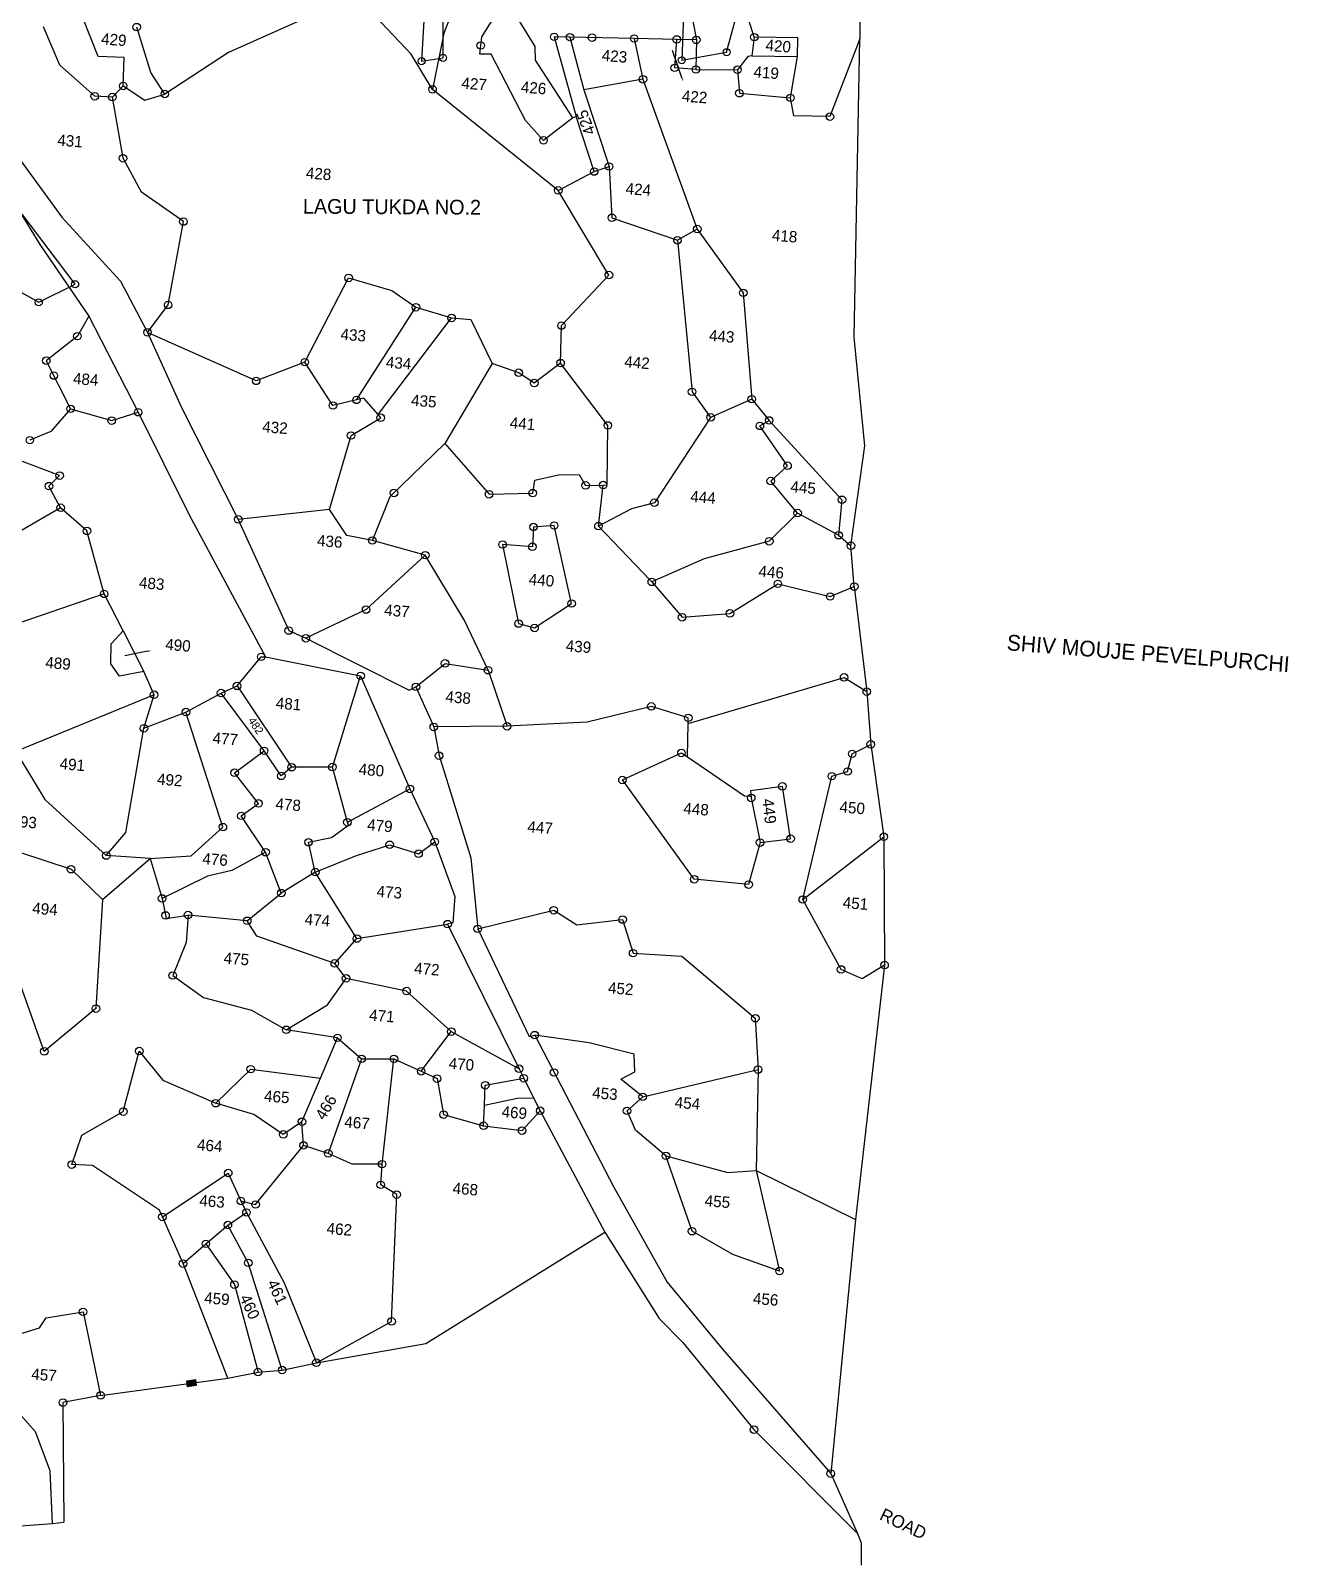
# Model space of a CAD drawing. Header units: metres. Extents: x 303309 to 305776, y 1941305 to 1944345.
# Drawn here: x 304948 to 305776, y 1941349 to 1942359 of the extents above; entities that cross this region are included whole.
import ezdxf

# ---------------------------------------------------------------- set-up
doc = ezdxf.new("R2010")
doc.units = ezdxf.units.M
for name, color, linetype in [('OFF', 1, 'Continuous'), ('POLY_PARCEL', 6, 'Continuous'), ('POLY_ROAD', 30, 'Continuous'), ('TEXT_MAPOUT', 7, 'Continuous'), ('TEXT_PARCEL', 7, 'Continuous'), ('V_BOUND_LINE', 7, 'Continuous')]:
    doc.layers.add(name, color=color, linetype=linetype)
doc.styles.add('TEXT_MAP', font='')
doc.styles.get('TEXT_MAP').set_extended_font_data('Kruti Dev 050')

msp = doc.modelspace()

# ---------------------------------------------------------------- hatches: boundary and pattern name
msp.add_hatch(color=256).paths.add_polyline_path([(305057.4, 1941467.6), (305056.8, 1941471.6), (305051.1, 1941470.8), (305051.6, 1941466.8)])

# ---------------------------------------------------------------- linework, layer by layer
for p, q in [((305051.1, 1941470.8), (305056.8, 1941471.6)), ((305056.8, 1941471.6), (305057.4, 1941467.6)), ((305051.6, 1941466.8), (305051.1, 1941470.8)), ((305057.4, 1941467.6), (305051.6, 1941466.8))]:
    msp.add_line(p, q)
for points in [[(305376.8, 1942327.8), (305370.7, 1942345.8)], [(305025.4, 1941950.6), (305010.3, 1941947.6)]]:
    msp.add_lwpolyline(points)
for centre, radius in [((305018.2, 1942361.1), 2.47), ((305244.5, 1942349), 2.47), ((305292.8, 1942354.7), 2.47), ((305303.2, 1942354.5), 2.47), ((305317.7, 1942354.2), 2.47), ((305345.4, 1942353.6), 2.47), ((305373.4, 1942353), 2.47), ((305386.3, 1942352.7), 2.47), ((305424.4, 1942354.5), 2.47), ((305205.6, 1942338.7), 2.32), ((305219.7, 1942340.9), 2.32), ((305376.7, 1942339.3), 2.32), ((305406.2, 1942344.6), 2.32), ((305351.2, 1942326.8), 2.47), ((305372.1, 1942334.3), 2.47), ((305386, 1942333.2), 2.47), ((305413.4, 1942333.1), 2.47), ((305009.3, 1942322.4), 2.47), ((305036.7, 1942317.1), 2.47), ((305212.8, 1942320.1), 2.47), ((305414.6, 1942317.6), 2.47), ((304990.6, 1942315.6), 2.47), ((305002.2, 1942315.1), 2.47), ((305448.2, 1942314.6), 2.47), ((305474.2, 1942302.2), 2.47), ((305285.8, 1942286.6), 2.47), ((305009.2, 1942274.8), 2.47), ((305319.1, 1942266.1), 2.47), ((305328.9, 1942269.4), 2.47), ((305295.5, 1942253.7), 2.47), ((305330.8, 1942235.7), 2.47), ((305048.9, 1942233.2), 2.47), ((305386.9, 1942228.3), 2.47), ((305373.9, 1942220.9), 2.47), ((305157.6, 1942196.1), 2.47), ((305328.8, 1942198), 2.47), ((304977.7, 1942192), 2.32), ((305417.2, 1942186.3), 2.47), ((304953.8, 1942180.1), 2.32), ((305038.9, 1942178.4), 2.47), ((305201.9, 1942176.8), 2.47), ((305225.3, 1942169.8), 2.47), ((304979.2, 1942157.8), 2.47), ((305025.3, 1942160.3), 2.47), ((305297.6, 1942164.8), 2.47), ((304958.7, 1942141.7), 2.47), ((305128.8, 1942140.7), 2.47), ((305297, 1942140.1), 2.47), ((304963.7, 1942131.9), 2.47), ((305096.8, 1942128.4), 2.47), ((305269.5, 1942133.8), 2.47), ((305279.7, 1942127), 2.47), ((305162.8, 1942115.9), 2.47), ((305383.5, 1942121.2), 2.47), ((305422.7, 1942116.4), 2.47), ((304974.7, 1942110), 2.47), ((305019.2, 1942107.8), 2.47), ((305147.3, 1942112.2), 2.47), ((305395.7, 1942104.4), 2.47), ((305001.8, 1942102.3), 2.47), ((305178.7, 1942104.2), 2.47), ((305328.1, 1942099.1), 2.47), ((305428.1, 1942098.8), 2.47), ((305434.2, 1942102.4), 2.47), ((304947.9, 1942089.4), 2.47), ((305159.2, 1942092.5), 2.47), ((304967.5, 1942066.1), 2.47), ((305446.3, 1942072.6), 2.47), ((304960.5, 1942059.2), 2.47), ((305187.5, 1942054.7), 2.47), ((305278.7, 1942054.6), 2.47), ((305313.5, 1942059.7), 2.47), ((305325, 1942059.9), 2.47), ((305435.2, 1942062.5), 2.47), ((304968.2, 1942045), 2.47), ((305250, 1942053.8), 2.47), ((305358.7, 1942048.3), 2.47), ((305482.1, 1942050.2), 2.47), ((305085, 1942037.3), 2.47), ((305452.9, 1942041.5), 2.47), ((304985.5, 1942029.7), 2.47), ((305279.2, 1942032.3), 2.47), ((305292.8, 1942033.3), 2.47), ((305321.9, 1942032.9), 2.47), ((305479.9, 1942026.9), 2.47), ((305173.2, 1942023.4), 2.47), ((305208, 1942013.8), 2.47), ((305258.9, 1942020.8), 2.47), ((305278.5, 1942019.3), 2.47), ((305434.3, 1942022.9), 2.47), ((305488, 1942020), 2.47), ((305357, 1941996.2), 2.47), ((305439.9, 1941994.9), 2.47), ((304996.8, 1941988.3), 2.47), ((305474.3, 1941986.6), 2.47), ((305490.2, 1941993.1), 2.47), ((305169.1, 1941978), 2.47), ((305304.3, 1941982), 2.47), ((305408.4, 1941975.5), 2.47), ((305118.2, 1941964.2), 2.47), ((305269.4, 1941968.8), 2.47), ((305279.9, 1941965.9), 2.47), ((305376.9, 1941972.9), 2.47), ((305129.5, 1941959.1), 2.47), ((305100.1, 1941946.9), 2.47), ((305165.5, 1941934.4), 2.47), ((305221, 1941942.6), 2.47), ((305249.3, 1941938.1), 2.47), ((305483.5, 1941933.4), 2.47), ((305073.7, 1941923.1), 2.47), ((305084.2, 1941927.8), 2.47), ((305201.9, 1941927.2), 2.47), ((305498.4, 1941924), 2.47), ((305029.6, 1941922), 2.47), ((305356.7, 1941914.3), 2.47), ((305050.6, 1941910.6), 2.47), ((305381, 1941906.8), 2.47), ((305023, 1941899.9), 2.47), ((305213.6, 1941900.8), 2.47), ((305261.8, 1941901.2), 2.47), ((305102, 1941885.1), 2.47), ((305376.5, 1941883.7), 2.47), ((305488.8, 1941883.1), 2.47), ((305501, 1941889.3), 2.47), ((305120.1, 1941874.3), 2.47), ((305146.9, 1941874.4), 2.47), ((305217.1, 1941881.9), 2.47), ((305082.6, 1941870.7), 2.47), ((305113.3, 1941868.6), 2.47), ((305337.7, 1941865.9), 2.47), ((305475.4, 1941868.4), 2.47), ((305485.8, 1941871.5), 2.47), ((305197.9, 1941860), 2.47), ((305422.4, 1941854.1), 2.47), ((305442.9, 1941861.7), 2.47), ((305086.9, 1941842.3), 2.47), ((305098.3, 1941850.5), 2.47), ((305074.9, 1941834.9), 2.47), ((305156.8, 1941838.1), 2.47), ((305131.2, 1941824.9), 2.47), ((305184.6, 1941823.3), 2.47), ((305214.2, 1941825.2), 2.47), ((305428.2, 1941824.7), 2.47), ((305448.3, 1941827.3), 2.47), ((305509.6, 1941828.6), 2.47), ((304998.2, 1941816.2), 2.47), ((305103, 1941818.4), 2.47), ((305203.6, 1941817.4), 2.47), ((304975, 1941807.2), 2.47), ((305135.7, 1941805.3), 2.47), ((305113.3, 1941791.5), 2.47), ((305384.9, 1941800.6), 2.47), ((305420.7, 1941797.1), 2.47), ((305034.9, 1941788), 2.47), ((305456.3, 1941787.3), 2.47), ((305037.2, 1941776.8), 2.47), ((305052, 1941777.1), 2.47), ((305090.9, 1941773.3), 2.47), ((305292.5, 1941780.2), 2.47), ((305337.8, 1941774.1), 2.47), ((305163.1, 1941761.6), 2.47), ((305222.7, 1941771.1), 2.47), ((305242.5, 1941768), 2.47), ((305344.7, 1941752), 2.47), ((305148.5, 1941745.3), 2.47), ((305481.5, 1941741.3), 2.47), ((305510.1, 1941744.2), 2.47), ((305041.9, 1941737.3), 2.47), ((305155.9, 1941735.4), 2.47), ((305195.7, 1941727.1), 2.47), ((304991.4, 1941715.5), 2.47), ((305116.6, 1941701.6), 2.47), ((305425.1, 1941709.2), 2.47), ((305150.3, 1941696.3), 2.47), ((305225.1, 1941700.4), 2.47), ((305280, 1941698.1), 2.47), ((304957.4, 1941687.4), 2.47), ((305019.9, 1941687.6), 2.47), ((305166.1, 1941682.5), 2.47), ((305187.4, 1941682.5), 2.47), ((305093.2, 1941675.7), 2.47), ((305205.3, 1941674.3), 2.47), ((305269.7, 1941676), 2.47), ((305292.7, 1941673.5), 2.47), ((305426.9, 1941675.4), 2.47), ((305215.8, 1941669.5), 2.47), ((305247.5, 1941665.1), 2.47), ((305272.8, 1941669.7), 2.47), ((305070.2, 1941653.3), 2.47), ((305351, 1941657.5), 2.47), ((305009.4, 1941647.8), 2.47), ((305126.9, 1941641.1), 2.47), ((305220.1, 1941645.8), 2.47), ((305283.6, 1941648.4), 2.47), ((305340.7, 1941648.3), 2.47), ((305114.6, 1941632.8), 2.47), ((305246.4, 1941638.5), 2.47), ((305271.7, 1941635.3), 2.47), ((305127.9, 1941625.6), 2.47), ((305144.2, 1941620.3), 2.47), ((304975.5, 1941612.9), 2.47), ((305179.6, 1941613.2), 2.47), ((305366.3, 1941618.7), 2.47), ((305078.4, 1941607.4), 2.47), ((305178.7, 1941599.6), 2.47), ((305189.2, 1941593.2), 2.47), ((305086.7, 1941589), 2.47), ((305090.4, 1941581.4), 2.47), ((305096.4, 1941586.7), 2.47), ((305035.1, 1941578.5), 2.47), ((305078.2, 1941573.2), 2.47), ((305063.7, 1941560.8), 2.47), ((305383.5, 1941569.1), 2.47), ((305048.7, 1941547.8), 2.47), ((305091.6, 1941548.3), 2.47), ((305441, 1941542.9), 2.47), ((305082.5, 1941534), 2.47), ((304982.9, 1941516.1), 2.47), ((305185.9, 1941509.8), 2.47), ((305136.4, 1941482.6), 2.47), ((305098, 1941476.5), 2.47), ((305113.9, 1941477.8), 2.47), ((304994.5, 1941461.1), 2.47), ((304969.7, 1941456.4), 2.47), ((305424.2, 1941438.6), 2.47), ((305474.7, 1941409.7), 2.47)]:
    msp.add_circle(centre, radius)
for points in [[(305377.2, 1942327.9), (305377.6, 1942325.4), (305376.4, 1942327.7)], [(305025.4, 1941951), (305027.9, 1941951), (305025.5, 1941950.1)]]:
    msp.add_solid(points)
at = {"layer": 'OFF'}
for p, q in [((305474.7, 1941409.7), (305492.2, 1941370.2)), ((304962.8, 1941376.8), (304970.2, 1941377.7))]:
    msp.add_line(p, q, dxfattribs=at)
at = {"layer": 'POLY_PARCEL'}
for p, q in [((305208.8, 1942395.7), (305205.6, 1942338.7)), ((305219.7, 1942340.9), (305219.7, 1942394.3)), ((305234.5, 1942393.5), (305220.3, 1942357.1)), ((305378.8, 1942394.2), (305376.7, 1942339.3)), ((305162.3, 1942381.8), (305078.6, 1942344.4)), ((305198.7, 1942343.2), (305162.3, 1942381.8)), ((305245.3, 1942354.7), (305261.1, 1942379.9)), ((305280.3, 1942348.3), (305261.1, 1942379.9)), ((305379.5, 1942388), (305386.3, 1942352.7)), ((305424.4, 1942354.5), (305418.1, 1942374)), ((304967.6, 1942336), (304956.9, 1942361.3)), ((304992.8, 1942341.7), (304982.7, 1942367.1)), ((305027.5, 1942331.3), (305018.2, 1942361.1)), ((305220.3, 1942357.1), (305212.8, 1942320.1)), ((305243.8, 1942343.2), (305245.3, 1942354.7)), ((305303.2, 1942354.5), (305292.8, 1942354.7)), ((305292.8, 1942354.7), (305307.2, 1942302.2)), ((305303.2, 1942354.5), (305312.2, 1942319.9)), ((305345.4, 1942353.6), (305303.2, 1942354.5)), ((305345.4, 1942353.6), (305351.2, 1942326.8)), ((305373.4, 1942353), (305345.4, 1942353.6)), ((305372.1, 1942334.3), (305373.4, 1942353)), ((305386.3, 1942352.7), (305373.4, 1942353)), ((305386.3, 1942352.7), (305386, 1942333.2)), ((305424.4, 1942354.5), (305422.8, 1942342.3)), ((305453.1, 1942354), (305424.4, 1942354.5)), ((305452.8, 1942341.8), (305453.1, 1942354)), ((305493.8, 1942353.3), (305474.2, 1942302.2)), ((305010, 1942341.2), (304992.8, 1942341.7)), ((305009.3, 1942322.4), (305010, 1942341.2)), ((305078.6, 1942344.4), (305036.7, 1942317.1)), ((305212.8, 1942320.1), (305198.7, 1942343.2)), ((305205.6, 1942338.7), (305219.7, 1942340.9)), ((305251.3, 1942343.3), (305243.8, 1942343.2)), ((305274, 1942299.6), (305251.3, 1942343.3)), ((305280.6, 1942339.4), (305280.3, 1942348.3)), ((305305, 1942301.5), (305280.6, 1942339.4)), ((305376.7, 1942339.3), (305406.2, 1942344.6)), ((305420.2, 1942341.7), (305413.4, 1942333.1)), ((305422.8, 1942342.3), (305420.2, 1942341.7)), ((305422.8, 1942342.3), (305452.8, 1942341.8)), ((305448.2, 1942314.6), (305452.8, 1942341.8)), ((304990.6, 1942315.6), (304967.6, 1942336)), ((305036.7, 1942317.1), (305027.5, 1942331.3)), ((305386, 1942333.2), (305372.1, 1942334.3)), ((305386, 1942333.2), (305413.4, 1942333.1)), ((305413.4, 1942333.1), (305414.6, 1942317.6)), ((305002.2, 1942315.1), (305009.3, 1942322.4)), ((305009.3, 1942322.4), (305023.6, 1942313)), ((305295.5, 1942253.7), (305212.8, 1942320.1)), ((305351.2, 1942326.8), (305312.2, 1942319.9)), ((305312.2, 1942319.9), (305328.9, 1942269.4)), ((305351.2, 1942326.8), (305386.9, 1942228.3)), ((305002.2, 1942315.1), (304990.6, 1942315.6)), ((305009.2, 1942274.8), (305002.2, 1942315.1)), ((305023.6, 1942313), (305036.7, 1942317.1)), ((305414.6, 1942317.6), (305448.2, 1942314.6)), ((305450.5, 1942302.7), (305448.2, 1942314.6)), ((305285.8, 1942286.6), (305274, 1942299.6)), ((305305, 1942301.5), (305285.8, 1942286.6)), ((305307.2, 1942302.2), (305305, 1942301.5)), ((305319.1, 1942266.1), (305307.2, 1942302.2)), ((305474.2, 1942302.2), (305450.5, 1942302.7)), ((305021.3, 1942252.5), (305009.2, 1942274.8)), ((305319.1, 1942266.1), (305328.9, 1942269.4)), ((305328.9, 1942269.4), (305330.8, 1942235.7)), ((305295.5, 1942253.7), (305319.1, 1942266.1)), ((305048.9, 1942233.2), (305021.3, 1942252.5)), ((305328.8, 1942198), (305295.5, 1942253.7)), ((304977.7, 1942192), (304936.8, 1942246.2)), ((305038.9, 1942178.4), (305048.9, 1942233.2)), ((305330.8, 1942235.7), (305373.9, 1942220.9)), ((305386.9, 1942228.3), (305373.9, 1942220.9)), ((305386.9, 1942228.3), (305417.2, 1942186.3)), ((305373.9, 1942220.9), (305383.5, 1942121.2)), ((305297.6, 1942164.8), (305328.8, 1942198)), ((304940.1, 1942187.9), (304953.8, 1942180.1)), ((304953.8, 1942180.1), (304977.7, 1942192)), ((305128.8, 1942140.7), (305157.6, 1942196.1)), ((305157.6, 1942196.1), (305186.1, 1942187.9)), ((305186.1, 1942187.9), (305201.9, 1942176.8)), ((305025.3, 1942160.3), (305038.9, 1942178.4)), ((305417.2, 1942186.3), (305422.7, 1942116.4)), ((304986.7, 1942170.9), (304979.2, 1942157.8)), ((305162.8, 1942115.9), (305201.9, 1942176.8)), ((305177, 1942106.2), (305225.3, 1942169.8)), ((305201.9, 1942176.8), (305225.3, 1942169.8)), ((305225.3, 1942169.8), (305237.9, 1942168.8)), ((305237.9, 1942168.8), (305252, 1942139.8)), ((304979.2, 1942157.8), (304958.7, 1942141.7)), ((305096.8, 1942128.4), (305025.3, 1942160.3)), ((305297, 1942140.1), (305297.6, 1942164.8)), ((304958.7, 1942141.7), (304974.7, 1942110)), ((305128.8, 1942140.7), (305096.8, 1942128.4)), ((305147.3, 1942112.2), (305128.8, 1942140.7)), ((305252, 1942139.8), (305220.8, 1942087.3)), ((305269.5, 1942133.8), (305252, 1942139.8)), ((305297, 1942140.1), (305279.7, 1942127)), ((305328.1, 1942099.1), (305297, 1942140.1)), ((305279.7, 1942127), (305269.5, 1942133.8)), ((305167.5, 1942117.1), (305162.8, 1942115.9)), ((305177, 1942106.2), (305167.5, 1942117.1)), ((305383.5, 1942121.2), (305395.7, 1942104.4)), ((304974.7, 1942110), (304961.8, 1942095.1)), ((304974.7, 1942110), (305001.8, 1942102.3)), ((305001.8, 1942102.3), (305019.2, 1942107.8)), ((305162.8, 1942115.9), (305147.3, 1942112.2)), ((305422.7, 1942116.4), (305395.7, 1942104.4)), ((305422.7, 1942116.4), (305434.2, 1942102.4)), ((305159.2, 1942092.5), (305178.7, 1942104.2)), ((305178.7, 1942104.2), (305177, 1942106.2)), ((305327.6, 1942060), (305328.1, 1942099.1)), ((305395.7, 1942104.4), (305358.7, 1942048.3)), ((305428.1, 1942098.8), (305434.2, 1942102.4)), ((305446.3, 1942072.6), (305428.1, 1942098.8)), ((305434.2, 1942102.4), (305482.1, 1942050.2)), ((304961.8, 1942095.1), (304947.9, 1942089.4)), ((305145.1, 1942043.9), (305159.2, 1942092.5)), ((305185, 1942052.3), (305220.8, 1942087.3)), ((305220.8, 1942087.3), (305250, 1942053.8)), ((304967.5, 1942066.1), (304939.5, 1942076.7)), ((305280.1, 1942063.2), (305295.7, 1942066.7)), ((305295.7, 1942066.7), (305309.3, 1942066.8)), ((305309.3, 1942066.8), (305313.5, 1942059.7)), ((305435.2, 1942062.5), (305446.3, 1942072.6)), ((304960.5, 1942059.2), (304967.5, 1942066.1)), ((304968.2, 1942045), (304960.5, 1942059.2)), ((305278.7, 1942054.6), (305280.1, 1942063.2)), ((305313.5, 1942059.7), (305325, 1942059.9)), ((305321.9, 1942032.9), (305325, 1942059.9)), ((305325, 1942059.9), (305327.6, 1942060)), ((305452.9, 1942041.5), (305435.2, 1942062.5)), ((305173.2, 1942023.4), (305185, 1942052.3)), ((305250, 1942053.8), (305278.7, 1942054.6)), ((305358.7, 1942048.3), (305343.7, 1942044.2)), ((305482.1, 1942050.2), (305479.9, 1942026.9)), ((304968.2, 1942045), (304942.5, 1942029.9)), ((304985.5, 1942029.7), (304968.2, 1942045)), ((305145.1, 1942043.9), (305085, 1942037.3)), ((305156.5, 1942026.7), (305145.1, 1942043.9)), ((305343.7, 1942044.2), (305321.9, 1942032.9)), ((305452.9, 1942041.5), (305434.3, 1942022.9)), ((305479.9, 1942026.9), (305452.9, 1942041.5)), ((304996.8, 1941988.3), (304985.5, 1942029.7)), ((305173.2, 1942023.4), (305156.5, 1942026.7)), ((305279.2, 1942032.3), (305278.5, 1942019.3)), ((305292.8, 1942033.3), (305279.2, 1942032.3)), ((305304.3, 1941982), (305292.8, 1942033.3)), ((305321.9, 1942032.9), (305355.8, 1941997.6)), ((305479.9, 1942026.9), (305488, 1942020)), ((305208, 1942013.8), (305173.2, 1942023.4)), ((305278.5, 1942019.3), (305258.9, 1942020.8)), ((305258.9, 1942020.8), (305269.4, 1941968.8)), ((305434.3, 1942022.9), (305391.4, 1942011.4)), ((305208, 1942013.8), (305169.1, 1941978)), ((305233.6, 1941971.3), (305208, 1942013.8)), ((305391.4, 1942011.4), (305357, 1941996.2)), ((305355.8, 1941997.6), (305357, 1941996.2)), ((305357, 1941996.2), (305376.9, 1941972.9)), ((304996.8, 1941988.3), (304894.7, 1941953.4)), ((305009.3, 1941963.9), (304996.8, 1941988.3)), ((305408.4, 1941975.5), (305439.9, 1941994.9)), ((305439.9, 1941994.9), (305474.3, 1941986.6)), ((305474.3, 1941986.6), (305490.2, 1941993.1)), ((305169.1, 1941978), (305129.5, 1941959.1)), ((305279.9, 1941965.9), (305304.3, 1941982)), ((305376.9, 1941972.9), (305408.4, 1941975.5)), ((305249.3, 1941938.1), (305233.6, 1941971.3)), ((305269.4, 1941968.8), (305279.9, 1941965.9)), ((305001.3, 1941942.2), (305001.4, 1941955.5)), ((305001.4, 1941955.5), (305009.3, 1941963.9)), ((305009.3, 1941963.9), (305022.8, 1941937.2)), ((305084.2, 1941927.8), (305100.1, 1941946.9)), ((305100.1, 1941946.9), (305103, 1941946.9)), ((305006.9, 1941934.1), (305001.3, 1941942.2)), ((305022.8, 1941937.2), (305006.9, 1941934.1)), ((305029.6, 1941922), (305022.8, 1941937.2)), ((305201.9, 1941927.2), (305221, 1941942.6)), ((305221, 1941942.6), (305249.3, 1941938.1)), ((305249.3, 1941938.1), (305261.8, 1941901.2)), ((305073.7, 1941923.1), (305084.2, 1941927.8)), ((305084.2, 1941927.8), (305120.1, 1941874.3)), ((305146.9, 1941874.4), (305165.5, 1941934.4)), ((305380.9, 1941903.1), (305483.5, 1941933.4)), ((305483.5, 1941933.4), (305498.4, 1941924)), ((305029.6, 1941922), (304938.8, 1941884.6)), ((305023, 1941899.9), (305029.6, 1941922)), ((305050.6, 1941910.6), (305073.7, 1941923.1)), ((305102, 1941885.1), (305073.7, 1941923.1)), ((305023, 1941899.9), (305050.6, 1941910.6)), ((305074.9, 1941834.9), (305050.6, 1941910.6)), ((305356.7, 1941914.3), (305314.4, 1941903.9)), ((305381, 1941906.8), (305356.7, 1941914.3)), ((305380.9, 1941903.1), (305381, 1941906.8)), ((305011.1, 1941831.3), (305023, 1941899.9)), ((305261.8, 1941901.2), (305213.6, 1941900.8)), ((305314.4, 1941903.9), (305261.8, 1941901.2)), ((305380.4, 1941881.1), (305380.9, 1941903.1)), ((305082.6, 1941870.7), (305102, 1941885.1)), ((305113.3, 1941868.6), (305102, 1941885.1)), ((305488.8, 1941883.1), (305501, 1941889.3)), ((304938.8, 1941884.6), (304957.7, 1941853)), ((305337.7, 1941865.9), (305376.5, 1941883.7)), ((305376.5, 1941883.7), (305380.4, 1941881.1)), ((305380.4, 1941881.1), (305418, 1941855.5)), ((305485.8, 1941871.5), (305488.8, 1941883.1)), ((305098.3, 1941850.5), (305082.6, 1941870.7)), ((305120.1, 1941874.3), (305113.3, 1941868.6)), ((305146.9, 1941874.4), (305120.1, 1941874.3)), ((305156.8, 1941838.1), (305146.9, 1941874.4)), ((305384.9, 1941800.6), (305337.7, 1941865.9)), ((305456.3, 1941787.3), (305475.4, 1941868.4)), ((305475.4, 1941868.4), (305485.8, 1941871.5)), ((305156.8, 1941838.1), (305197.9, 1941860)), ((305418, 1941855.5), (305422.2, 1941855.3)), ((305442.9, 1941861.7), (305422, 1941858.7)), ((305422, 1941858.7), (305422.4, 1941854.1)), ((305422.2, 1941855.3), (305422.4, 1941854.1)), ((305448.3, 1941827.3), (305442.9, 1941861.7)), ((304957.7, 1941853), (304998.2, 1941816.2)), ((305086.9, 1941842.3), (305098.3, 1941850.5)), ((305422.4, 1941854.1), (305428.2, 1941824.7)), ((305054.1, 1941816), (305074.9, 1941834.9)), ((305103, 1941818.4), (305086.9, 1941842.3)), ((305146.3, 1941828.1), (305157.6, 1941836.2)), ((305157.6, 1941836.2), (305156.8, 1941838.1)), ((304998.2, 1941816.2), (305011.1, 1941831.3)), ((305131.2, 1941824.9), (305146.3, 1941828.1)), ((305135.7, 1941805.3), (305131.2, 1941824.9)), ((305203.6, 1941817.4), (305214.2, 1941825.2)), ((305428.2, 1941824.7), (305420.7, 1941797.1)), ((305428.2, 1941824.7), (305448.3, 1941827.3)), ((305456.3, 1941787.3), (305509.6, 1941828.6)), ((304941.8, 1941818.3), (304975, 1941807.2)), ((304995.7, 1941787.3), (305027.1, 1941814.3)), ((305027.1, 1941814.3), (304998.2, 1941816.2)), ((305027.1, 1941814.3), (305054.1, 1941816)), ((305027.1, 1941814.3), (305034.9, 1941788)), ((305103, 1941818.4), (305080.7, 1941806.3)), ((305113.3, 1941791.5), (305103, 1941818.4)), ((305135.7, 1941805.3), (305162.7, 1941816.2)), ((305162.7, 1941816.2), (305184.6, 1941823.3)), ((305184.6, 1941823.3), (305203.6, 1941817.4)), ((304975, 1941807.2), (304995.7, 1941787.3)), ((305080.7, 1941806.3), (305064.8, 1941802.6)), ((305135.7, 1941805.3), (305113.3, 1941791.5)), ((305163.1, 1941761.6), (305135.7, 1941805.3)), ((305064.8, 1941802.6), (305034.9, 1941788)), ((305420.7, 1941797.1), (305384.9, 1941800.6)), ((304995.7, 1941787.3), (304991.4, 1941715.5)), ((305034.9, 1941788), (305037.6, 1941774.8)), ((305090.9, 1941773.3), (305113.3, 1941791.5)), ((305481.5, 1941741.3), (305456.3, 1941787.3)), ((305037.6, 1941774.8), (305052, 1941777.1)), ((305052, 1941777.1), (305050.8, 1941759)), ((305090.9, 1941773.3), (305052, 1941777.1)), ((305242.5, 1941768), (305292.5, 1941780.2)), ((305292.5, 1941780.2), (305307.8, 1941770.6)), ((305307.8, 1941770.6), (305337.8, 1941774.1)), ((305337.8, 1941774.1), (305344.7, 1941752)), ((305097.3, 1941763.2), (305090.9, 1941773.3)), ((305163.1, 1941761.6), (305222.7, 1941771.1)), ((305050.8, 1941759), (305041.9, 1941737.3)), ((305148.5, 1941745.3), (305097.3, 1941763.2)), ((305148.5, 1941745.3), (305163.1, 1941761.6)), ((304957.4, 1941687.4), (304937.2, 1941744)), ((305155.9, 1941735.4), (305148.5, 1941745.3)), ((305344.7, 1941752), (305376.8, 1941750)), ((305376.8, 1941750), (305425.1, 1941709.2)), ((305510.1, 1941744.2), (305495.3, 1941735.1)), ((305041.9, 1941737.3), (305062.1, 1941722.8)), ((305143.6, 1941718.1), (305155.9, 1941735.4)), ((305195.7, 1941727.1), (305155.9, 1941735.4)), ((305495.3, 1941735.1), (305481.5, 1941741.3)), ((305225.1, 1941700.4), (305195.7, 1941727.1)), ((304991.4, 1941715.5), (304957.4, 1941687.4)), ((305062.1, 1941722.8), (305093.8, 1941714.5)), ((305093.8, 1941714.5), (305116.6, 1941701.6)), ((305116.6, 1941701.6), (305143.6, 1941718.1)), ((305425.1, 1941709.2), (305426.9, 1941675.4)), ((305150.3, 1941696.3), (305116.6, 1941701.6)), ((305139, 1941669.7), (305150.3, 1941696.3)), ((305150.3, 1941696.3), (305166.1, 1941682.5)), ((305205.3, 1941674.3), (305225.1, 1941700.4)), ((305225.1, 1941700.4), (305269.7, 1941676)), ((305315.9, 1941693), (305280, 1941698.1)), ((305345.4, 1941685.5), (305315.9, 1941693)), ((305009.4, 1941647.8), (305019.9, 1941687.6)), ((305019.9, 1941687.6), (305035.5, 1941668.4)), ((305345.9, 1941673.9), (305345.4, 1941685.5)), ((305070.2, 1941653.3), (305093.2, 1941675.7)), ((305093.2, 1941675.7), (305139, 1941669.7)), ((305166.1, 1941682.5), (305144.2, 1941620.3)), ((305166.1, 1941682.5), (305187.4, 1941682.5)), ((305179.6, 1941613.2), (305187.4, 1941682.5)), ((305187.4, 1941682.5), (305205.3, 1941674.3)), ((305205.3, 1941674.3), (305215.8, 1941669.5)), ((305336.7, 1941669.1), (305345.9, 1941673.9)), ((305351, 1941657.5), (305426.9, 1941675.4)), ((305426.9, 1941675.4), (305425.6, 1941609.1)), ((305035.5, 1941668.4), (305070.2, 1941653.3)), ((305126.9, 1941641.1), (305139, 1941669.7)), ((305215.8, 1941669.5), (305220.1, 1941645.8)), ((305246.9, 1941652), (305247.5, 1941665.1)), ((305247.5, 1941665.1), (305272.8, 1941669.7)), ((305351, 1941657.5), (305336.7, 1941669.1)), ((305095.3, 1941645.8), (305070.2, 1941653.3)), ((305246.9, 1941652), (305268.5, 1941656.7)), ((305268.5, 1941656.7), (305279.3, 1941656.9)), ((305340.7, 1941648.3), (305351, 1941657.5)), ((304982.2, 1941632.3), (305009.4, 1941647.8)), ((305114.6, 1941632.8), (305095.3, 1941645.8)), ((305220.1, 1941645.8), (305246.4, 1941638.5)), ((305246.4, 1941638.5), (305246.9, 1941652)), ((305271.7, 1941635.3), (305283.6, 1941648.4)), ((305346.2, 1941635.6), (305340.7, 1941648.3)), ((305126.9, 1941641.1), (305114.6, 1941632.8)), ((305127.9, 1941625.6), (305126.9, 1941641.1)), ((305246.4, 1941638.5), (305271.7, 1941635.3)), ((305366.3, 1941618.7), (305346.2, 1941635.6)), ((304975.5, 1941612.9), (304982.2, 1941632.3)), ((305096.4, 1941586.7), (305127.9, 1941625.6)), ((305144.2, 1941620.3), (305127.9, 1941625.6)), ((304989.2, 1941612.3), (304975.5, 1941612.9)), ((305033.2, 1941582.9), (304989.2, 1941612.3)), ((305160, 1941613.3), (305144.2, 1941620.3)), ((305179.6, 1941613.2), (305160, 1941613.3)), ((305178.7, 1941599.6), (305179.6, 1941613.2)), ((305366.3, 1941618.7), (305407, 1941607.8)), ((305383.5, 1941569.1), (305366.3, 1941618.7)), ((305035.1, 1941578.5), (305078.4, 1941607.4)), ((305078.4, 1941607.4), (305086.7, 1941589)), ((305407, 1941607.8), (305425.6, 1941609.1)), ((305425.6, 1941609.1), (305441, 1941542.9)), ((305425.6, 1941609.1), (305491, 1941576.8)), ((305189.2, 1941593.2), (305178.7, 1941599.6)), ((305185.9, 1941509.8), (305189.2, 1941593.2)), ((305035.1, 1941578.5), (305033.2, 1941582.9)), ((305086.7, 1941589), (305096.4, 1941586.7)), ((305086.7, 1941589), (305090.4, 1941581.4)), ((305048.7, 1941547.8), (305035.1, 1941578.5)), ((305063.7, 1941560.8), (305078.2, 1941573.2)), ((305078.2, 1941573.2), (305090.4, 1941581.4)), ((305091.6, 1941548.3), (305078.2, 1941573.2)), ((305090.4, 1941581.4), (305115.2, 1941535.1)), ((305410.2, 1941553.8), (305383.5, 1941569.1)), ((305048.7, 1941547.8), (305063.7, 1941560.8)), ((305063.7, 1941560.8), (305082.5, 1941534)), ((305441, 1941542.9), (305410.2, 1941553.8)), ((305078.2, 1941472.4), (305048.7, 1941547.8)), ((305113.9, 1941477.8), (305091.6, 1941548.3)), ((305082.5, 1941534), (305098, 1941476.5)), ((305115.2, 1941535.1), (305136.4, 1941482.6)), ((304954.3, 1941505.5), (304958.7, 1941512.1)), ((304958.7, 1941512.1), (304982.9, 1941516.1)), ((304982.9, 1941516.1), (304994.5, 1941461.1)), ((304934.9, 1941499.6), (304954.3, 1941505.5)), ((305136.4, 1941482.6), (305185.9, 1941509.8)), ((304951.7, 1941437.1), (304909.2, 1941485.1)), ((304961.4, 1941411.6), (304951.7, 1941437.1)), ((304962.8, 1941376.8), (304961.4, 1941411.6))]:
    msp.add_line(p, q, dxfattribs=at)
at = {"layer": 'POLY_ROAD'}
for p, q in [((304896, 1942335.9), (304969, 1942236.1)), ((304890.3, 1942322.4), (304954.5, 1942218.1)), ((304969, 1942236.1), (305007.6, 1942194.1)), ((304954.5, 1942218.1), (304986.7, 1942170.9)), ((305007.6, 1942194.1), (305024.5, 1942162)), ((304986.7, 1942170.9), (305019.2, 1942107.8)), ((305024.5, 1942162), (305025.3, 1942160.3)), ((305025.3, 1942160.3), (305047.8, 1942110.4)), ((305019.2, 1942107.8), (305052.7, 1942040.2)), ((305047.8, 1942110.4), (305085, 1942037.3)), ((305052.7, 1942040.2), (305103, 1941946.9)), ((305085, 1942037.3), (305118.2, 1941964.2)), ((305118.2, 1941964.2), (305129.5, 1941959.1)), ((305129.5, 1941959.1), (305197.4, 1941924.9)), ((305103, 1941946.9), (305165.5, 1941934.4)), ((305165.5, 1941934.4), (305197.9, 1941860)), ((305197.4, 1941924.9), (305201.9, 1941927.2)), ((305201.9, 1941927.2), (305213.6, 1941900.8)), ((305213.6, 1941900.8), (305217.1, 1941881.9)), ((305217.1, 1941881.9), (305238, 1941814.6)), ((305197.9, 1941860), (305214.2, 1941825.2)), ((305214.2, 1941825.2), (305227.5, 1941789.2)), ((305238, 1941814.6), (305242.5, 1941768)), ((305227.5, 1941789.2), (305226.1, 1941772)), ((305226.1, 1941772), (305222.7, 1941771.1)), ((305222.7, 1941771.1), (305269.7, 1941676)), ((305242.5, 1941768), (305276.3, 1941697.1)), ((305276.3, 1941697.1), (305280, 1941698.1)), ((305280, 1941698.1), (305332, 1941598)), ((305269.7, 1941676), (305272.8, 1941669.7)), ((305272.8, 1941669.7), (305279.3, 1941656.9)), ((305279.3, 1941656.9), (305283.6, 1941648.4)), ((305283.6, 1941648.4), (305326.1, 1941568.5)), ((305332, 1941598), (305367.2, 1941535.5)), ((305326.1, 1941568.5), (305361.8, 1941511.6)), ((305367.2, 1941535.5), (305403.5, 1941491.5)), ((305361.8, 1941511.6), (305377.5, 1941495.9)), ((305377.5, 1941495.9), (305424.2, 1941438.6)), ((305403.5, 1941491.5), (305474.7, 1941409.7)), ((305424.2, 1941438.6), (305492.2, 1941370.2)), ((305492.2, 1941370.2), (305494.8, 1941364.2)), ((305494.8, 1941364.2), (305494.8, 1941349.4))]:
    msp.add_line(p, q, dxfattribs=at)
at = {"layer": 'V_BOUND_LINE'}
for p, q in [((305406.2, 1942344.6), (305446.9, 1942495.3)), ((305494.1, 1942429.1), (305493.8, 1942353.3)), ((305490, 1942157.1), (305493.8, 1942353.3)), ((305497.1, 1942085.7), (305490, 1942157.1)), ((305488, 1942020), (305497.1, 1942085.7)), ((305490.2, 1941993.1), (305488, 1942020)), ((305490.2, 1941993.1), (305498.4, 1941924)), ((305498.4, 1941924), (305501, 1941889.3)), ((305501, 1941889.3), (305509.6, 1941828.6)), ((305509.6, 1941828.6), (305510.1, 1941744.2)), ((305510.1, 1941744.2), (305491, 1941576.8)), ((305491, 1941576.8), (305474.7, 1941409.7)), ((305208.4, 1941495.2), (305326.1, 1941568.5)), ((305136.4, 1941482.6), (305208.4, 1941495.2)), ((305113.9, 1941477.8), (305136.4, 1941482.6)), ((304994.5, 1941461.1), (305078.2, 1941472.4)), ((305078.2, 1941472.4), (305098, 1941476.5)), ((305098, 1941476.5), (305113.9, 1941477.8)), ((304994.5, 1941461.1), (304969.7, 1941456.4)), ((304969.7, 1941456.4), (304970.2, 1941377.7)), ((304832.4, 1941367.2), (304962.8, 1941376.8))]:
    msp.add_line(p, q, dxfattribs=at)

# ---------------------------------------------------------------- texts
at = {"layer": 'TEXT_MAPOUT'}
for s, height, rotation, p in [('LAGU TUKDA NO.2', 9.733, 359.6721, (305127.5, 1942238.4)), ('SHIV MOUJE PEVELPURCHI', 10.369, 355.5137, (305590.2, 1941951.3)), ('ROAD', 8.29, 334.5421, (305506.2, 1941379.8))]:
    msp.add_text(s, height=height, rotation=rotation, dxfattribs=at).set_placement(p)
at = {"layer": 'TEXT_PARCEL', "style": 'TEXT_MAP'}
for s, height, rotation, p in [('429', 7.47, 355.5137, (304994.6, 1942349.8)), ('420', 7.47, 355.5137, (305431.6, 1942345.6)), ('423', 7.47, 355.5137, (305323.9, 1942338.9)), ('419', 7.47, 355.5137, (305423.7, 1942328.1)), ('427', 7.47, 355.5137, (305231.6, 1942320.7)), ('426', 7.47, 355.5137, (305270.7, 1942318.1)), ('422', 7.47, 355.5137, (305376.6, 1942312.2)), ('425', 7.47, 111.5698, (305320.1, 1942291.9)), ('431', 7.47, 355.5137, (304965.8, 1942283.2)), ('428', 7.47, 355.5137, (305129.3, 1942261.6)), ('424', 7.47, 355.5137, (305339.6, 1942251.3)), ('418', 7.47, 355.5137, (305435.8, 1942220.6)), ('433', 7.47, 355.5137, (305152.1, 1942155.5)), ('443', 7.47, 355.5137, (305394.4, 1942154.7)), ('434', 7.47, 355.5137, (305181.9, 1942137.1)), ('442', 7.47, 355.5137, (305338.7, 1942137.4)), ('484', 7.47, 355.5137, (304976.1, 1942126.4)), ('435', 7.47, 355.5137, (305198.5, 1942112.1)), ('432', 7.47, 355.5137, (305100.6, 1942094.7)), ('441', 7.47, 355.5137, (305263.4, 1942097.2)), ('445', 7.47, 355.5137, (305448, 1942055.2)), ('444', 7.47, 355.5137, (305382.1, 1942048.8)), ('436', 7.47, 355.5137, (305136.6, 1942019.8)), ('446', 7.47, 355.5137, (305427, 1941999.6)), ('483', 7.47, 355.5137, (305019.5, 1941992.1)), ('440', 7.47, 355.5137, (305275.9, 1941994.3)), ('437', 7.47, 355.5137, (305180.8, 1941974.1)), ('490', 7.47, 355.5137, (305036.8, 1941951.5)), ('439', 7.47, 355.5137, (305300.2, 1941950.6)), ('489', 7.47, 355.5137, (304957.9, 1941939.6)), ('481', 7.47, 355.5137, (305109.5, 1941912.9)), ('438', 7.47, 355.5137, (305221.1, 1941917.1)), ('482', 5.23, 303.4796, (305091.2, 1941905)), ('477', 7.47, 355.5137, (305067.9, 1941889.9)), ('491', 7.47, 355.5137, (304967.3, 1941873)), ('480', 7.47, 355.5137, (305164, 1941869.4)), ('492', 7.47, 355.5137, (305031.4, 1941862.9)), ('478', 7.47, 355.5137, (305109.3, 1941846.6)), ('448', 7.47, 355.5137, (305377.6, 1941843.7)), ('449', 7.47, 276.8366, (305429.6, 1941853.2)), ('450', 7.47, 355.5137, (305480.3, 1941844.6)), ('493', 7.47, 355.5137, (304935.6, 1941835.3)), ('479', 7.47, 355.5137, (305169.6, 1941832.8)), ('447', 7.47, 355.5137, (305275, 1941831.6)), ('476', 7.47, 355.5137, (305061.2, 1941810.6)), ('473', 7.47, 355.5137, (305175.8, 1941789.1)), ('494', 7.47, 355.5137, (304949.3, 1941778)), ('451', 7.47, 355.5137, (305482.4, 1941781.7)), ('474', 7.47, 355.5137, (305128.5, 1941770.7)), ('475', 7.47, 355.5137, (305075.2, 1941745.2)), ('472', 7.47, 355.5137, (305200.5, 1941738.5)), ('452', 7.47, 355.5137, (305328, 1941725.6)), ('471', 7.47, 355.5137, (305170.9, 1941707.7)), ('470', 7.47, 355.5137, (305223.2, 1941675.9)), ('453', 7.47, 355.5137, (305317.6, 1941656.6)), ('465', 7.47, 355.5137, (305101.8, 1941654.5)), ('466', 7.47, 58.9218, (305141.6, 1941641.6)), ('454', 7.47, 355.5137, (305371.9, 1941650.3)), ('467', 7.47, 355.5137, (305154.6, 1941637.4)), ('469', 7.47, 355.5137, (305258, 1941644.1)), ('464', 7.47, 355.5137, (305057.7, 1941622.4)), ('463', 7.47, 355.5137, (305059.2, 1941585.7)), ('468', 7.47, 355.5137, (305225.8, 1941593.8)), ('455', 7.47, 355.5137, (305391.6, 1941585.6)), ('462', 7.47, 355.5137, (305142.9, 1941567.4)), ('461', 7.47, 294.9002, (305103.8, 1941535.1)), ('459', 7.47, 355.5137, (305062.4, 1941521.7)), ('460', 7.47, 294.9002, (305085.7, 1941525.4)), ('456', 7.47, 355.5137, (305423.3, 1941521.3)), ('457', 7.47, 355.5137, (304948.7, 1941471.6))]:
    msp.add_text(s, height=height, rotation=rotation, dxfattribs=at).set_placement(p)

doc.saveas('drawing.dxf')
